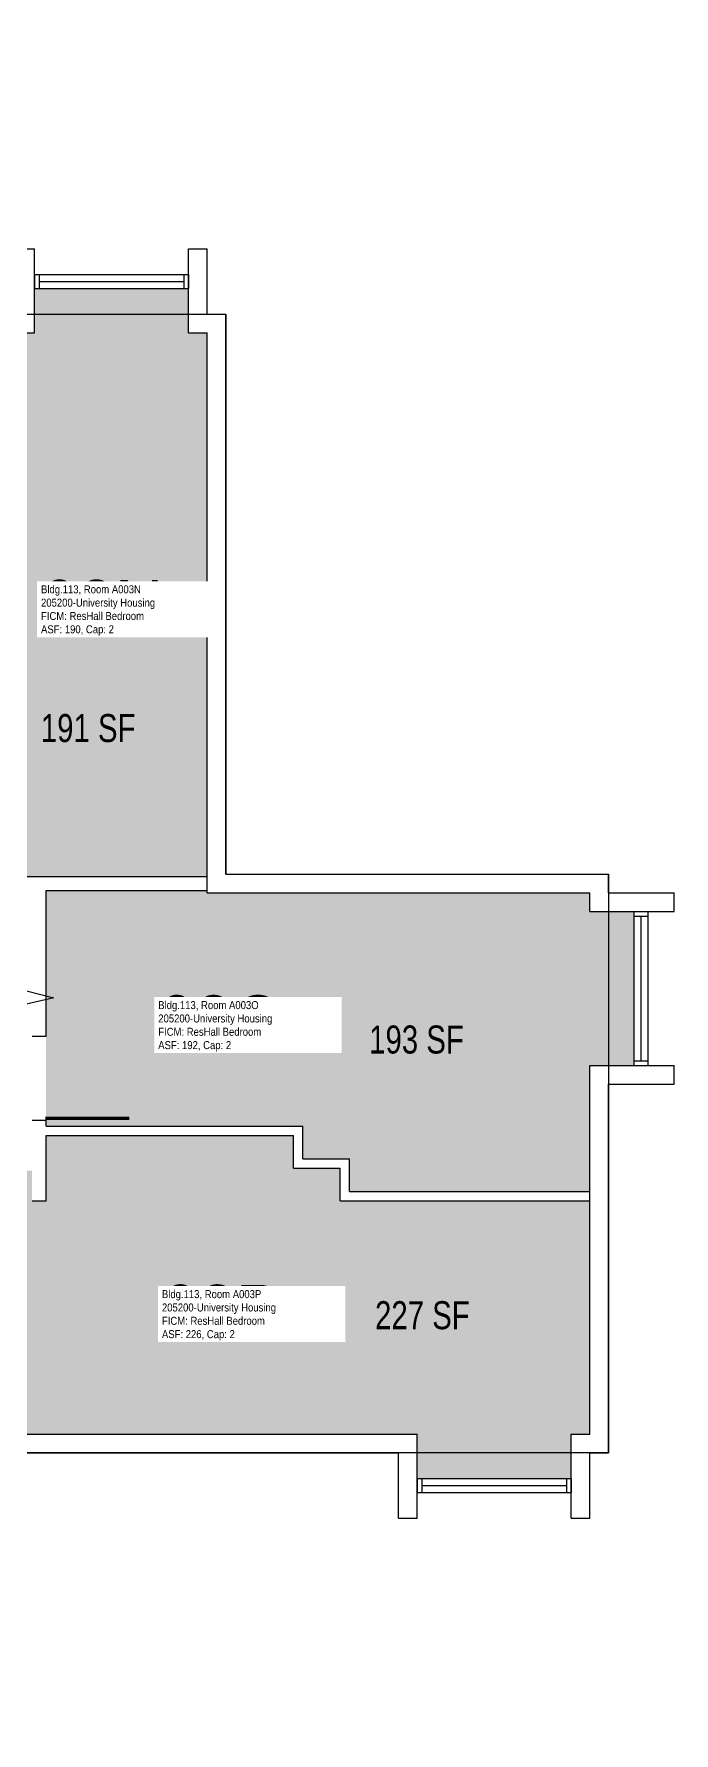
# Model space of a CAD drawing. Header units: inches. Extents: x -196 to 3268, y -1228 to 4808.
# Drawn here: x 982 to 1256, y 2856 to 3584 of the extents above; entities that cross this region are included whole.
import ezdxf
from ezdxf.enums import TextEntityAlignment as Align

# ---------------------------------------------------------------- set-up
doc = ezdxf.new("R2010")
doc.units = ezdxf.units.IN
doc.header["$LTSCALE"] = 100
doc.header["$MEASUREMENT"] = 0
doc.layers.get('0').update_dxf_attribs({"linetype": 'CONTINUOUS'})
for name, color, linetype in [('A-DOOR', 2, 'CONTINUOUS'), ('A-GLAZ', 1, 'CONTINUOUS'), ('A-IDEN-ICON', 4, 'CONTINUOUS'), ('A-IDEN-RNUM', 7, 'CONTINUOUS'), ('A-IDEN-SNUM', 4, 'CONTINUOUS'), ('A-IDEN-VNUM', 4, 'CONTINUOUS'), ('A-SITE', 3, 'CONTINUOUS'), ('A-WALL', 5, 'CONTINUOUS'), ('AREA-TEXT', 3, 'CONTINUOUS'), ('Rooms-Category-Color', 7, 'CONTINUOUS'), ('Rooms-College-Color', 7, 'CONTINUOUS'), ('Rooms-Department-Color', 7, 'CONTINUOUS'), ('Rooms-Division-Color', 7, 'CONTINUOUS'), ('Rooms-Information', 7, 'CONTINUOUS')]:
    doc.layers.add(name, color=color, linetype=linetype)
doc.styles.add('CP_AREA', font='arial.ttf', dxfattribs={"height": 15})
doc.styles.add('CP_ROOMSNUMBER', font='arial.ttf', dxfattribs={"height": 1})
doc.styles.add('CP_ROOMVNUMBER', font='arial.ttf', dxfattribs={"width": 0.85, "height": 0.075})

# ---------------------------------------------------------------- blocks, each defined once
blk = doc.blocks.new('CPCUST')
for p, q in [((0.0171, -0.0639), (0.02, -0.0466)), ((0.0262, -0.0408), (0.0446, -0.0406)), ((0.0297, -0.0341), (0.0376, -0.0302)), ((0.0376, -0.0302), (0.0533, -0.0324)), ((0.0446, -0.0406), (0.0543, -0.0505)), ((0.0533, -0.0324), (0.0745, -0.0479)), ((0.0745, -0.0479), (0.1117, -0.0625)), ((0.0358, -0.0705), (0.0171, -0.0639)), ((0.1117, -0.0625), (0.0358, -0.0705))]:
    blk.add_line(p, q)
at = {"const_width": 0.015}
blk.add_lwpolyline([(-0.03, 0.05), (0.01, -0.0193)], dxfattribs=at)
at = {"const_width": 0.0075}
blk.add_lwpolyline([(-0.0332, 0.0481, 1), (-0.0268, 0.0519, 1)], format="xyb", close=True, dxfattribs=at)
blk.add_circle((0.0158, -0.0313), 0.0141)

msp = doc.modelspace()

# ---------------------------------------------------------------- hatches: boundary and pattern name
at = {"layer": 'Rooms-Category-Color', "true_color": 0x728ef3}
for points in [[(982, 3456), (982, 3475), (1048, 3475), (1048, 3456), (1056, 3456), (1056, 3223), (946, 3223), (946, 3226), (943, 3226), (943, 3296.26), (943, 3332.26), (943, 3334), (944, 3334), (946, 3334), (946, 3346), (969, 3346), (969, 3348), (943, 3348), (943, 3456)], [(1220, 3216), (1176, 3216), (1056, 3216), (1056, 3217), (987, 3217), (987, 3154.64), (987, 3118.64), (987, 3116), (1097, 3116), (1097, 3102), (1117, 3102), (1117, 3088), (1220, 3088), (1220, 3142), (1239, 3142), (1239, 3208), (1220, 3208)], [(944, 2984), (943, 2984), (1146, 2984), (1146, 2965), (1212, 2965), (1212, 2984), (1220, 2984), (1220, 3084), (1113, 3084), (1113, 3098), (1093, 3098), (1093, 3112), (987, 3112), (987, 3084), (981, 3084), (981, 3097), (946, 3097), (946, 3094), (943, 3094), (943, 2984)]]:
    msp.add_hatch(color=171, dxfattribs=at).paths.add_polyline_path(points)
at = {"layer": 'Rooms-College-Color', "true_color": 0xadadad}
for points in [[(982, 3456), (982, 3475), (1048, 3475), (1048, 3456), (1056, 3456), (1056, 3223), (946, 3223), (946, 3226), (943, 3226), (943, 3296.26), (943, 3332.26), (943, 3334), (944, 3334), (946, 3334), (946, 3346), (969, 3346), (969, 3348), (943, 3348), (943, 3456)], [(1220, 3216), (1176, 3216), (1056, 3216), (1056, 3217), (987, 3217), (987, 3154.64), (987, 3118.64), (987, 3116), (1097, 3116), (1097, 3102), (1117, 3102), (1117, 3088), (1220, 3088), (1220, 3142), (1239, 3142), (1239, 3208), (1220, 3208)], [(944, 2984), (943, 2984), (1146, 2984), (1146, 2965), (1212, 2965), (1212, 2984), (1220, 2984), (1220, 3084), (1113, 3084), (1113, 3098), (1093, 3098), (1093, 3112), (987, 3112), (987, 3084), (981, 3084), (981, 3097), (946, 3097), (946, 3094), (943, 3094), (943, 2984)]]:
    msp.add_hatch(color=253, dxfattribs=at).paths.add_polyline_path(points)
at = {"layer": 'Rooms-Department-Color', "true_color": 0x604aed}
for points in [[(982, 3456), (982, 3475), (1048, 3475), (1048, 3456), (1056, 3456), (1056, 3223), (946, 3223), (946, 3226), (943, 3226), (943, 3296.26), (943, 3332.26), (943, 3334), (944, 3334), (946, 3334), (946, 3346), (969, 3346), (969, 3348), (943, 3348), (943, 3456)], [(1220, 3216), (1176, 3216), (1056, 3216), (1056, 3217), (987, 3217), (987, 3154.64), (987, 3118.64), (987, 3116), (1097, 3116), (1097, 3102), (1117, 3102), (1117, 3088), (1220, 3088), (1220, 3142), (1239, 3142), (1239, 3208), (1220, 3208)], [(944, 2984), (943, 2984), (1146, 2984), (1146, 2965), (1212, 2965), (1212, 2984), (1220, 2984), (1220, 3084), (1113, 3084), (1113, 3098), (1093, 3098), (1093, 3112), (987, 3112), (987, 3084), (981, 3084), (981, 3097), (946, 3097), (946, 3094), (943, 3094), (943, 2984)]]:
    msp.add_hatch(color=173, dxfattribs=at).paths.add_polyline_path(points)
at = {"layer": 'Rooms-Division-Color', "true_color": 0x604aed}
for points in [[(982, 3456), (982, 3475), (1048, 3475), (1048, 3456), (1056, 3456), (1056, 3223), (946, 3223), (946, 3226), (943, 3226), (943, 3296.26), (943, 3332.26), (943, 3334), (944, 3334), (946, 3334), (946, 3346), (969, 3346), (969, 3348), (943, 3348), (943, 3456)], [(1220, 3216), (1176, 3216), (1056, 3216), (1056, 3217), (987, 3217), (987, 3154.64), (987, 3118.64), (987, 3116), (1097, 3116), (1097, 3102), (1117, 3102), (1117, 3088), (1220, 3088), (1220, 3142), (1239, 3142), (1239, 3208), (1220, 3208)], [(944, 2984), (943, 2984), (1146, 2984), (1146, 2965), (1212, 2965), (1212, 2984), (1220, 2984), (1220, 3084), (1113, 3084), (1113, 3098), (1093, 3098), (1093, 3112), (987, 3112), (987, 3084), (981, 3084), (981, 3097), (946, 3097), (946, 3094), (943, 3094), (943, 2984)]]:
    msp.add_hatch(color=173, dxfattribs=at).paths.add_polyline_path(points)

# ---------------------------------------------------------------- linework, layer by layer
at = {"layer": 'A-DOOR'}
msp.add_lwpolyline([(986.66, 3119.39, 1.5, 1.5, 0), (1022.66, 3119.39, 0, 0, 0), (1022.66, 3120.14, 0, 0, 0.414214), (985.16, 3154.64, 0, 0, 0.414214)], format="xyseb", dxfattribs=at)
at = {"layer": 'A-GLAZ'}
for p, q in [((984, 3481), (1046, 3481)), ((984, 3478), (1046, 3478)), ((984, 3475), (1046, 3475)), ((1239, 3144), (1239, 3206)), ((1242, 3144), (1242, 3206)), ((1245, 3144), (1245, 3206)), ((1148, 2965), (1210, 2965)), ((1148, 2962), (1210, 2962)), ((1148, 2959), (1210, 2959))]:
    msp.add_line(p, q, dxfattribs=at)
at = {"layer": 'A-SITE'}
msp.add_lwpolyline([(944, 3584), (944, 3464), (1064, 3464), (1064, 3224), (1228, 3224), (1228, 2976), (944, 2976), (944, 2856), (696, 2856), (696, 2896), (604, 2896), (604, 2856), (116, 2856), (116, 2976), (-4, 2976), (-4, 3216), (-168, 3216), (-168, 3464), (116, 3464), (116, 3584), (364, 3584), (364, 3544), (456, 3544), (456, 3584)], close=True, dxfattribs=at)
at = {"layer": 'A-WALL'}
for p, q in [((974, 3492), (982, 3492)), ((982, 3456), (982, 3492)), ((1048, 3456), (1048, 3492)), ((1048, 3492), (1056, 3492)), ((1056, 3464), (1056, 3492)), ((982, 3481), (982, 3475)), ((982, 3481), (984, 3481)), ((984, 3481), (984, 3475)), ((1046, 3481), (1046, 3475)), ((1046, 3481), (1048, 3481)), ((1048, 3481), (1048, 3475)), ((982, 3475), (984, 3475)), ((1046, 3475), (1048, 3475)), ((1056, 3464), (1064, 3464)), ((1064, 3224), (1064, 3464)), ((936, 3456), (982, 3456)), ((1048, 3456), (1056, 3456)), ((1056, 3216), (1056, 3456)), ((946, 3223), (1056, 3223)), ((1064, 3224), (1228, 3224)), ((1228, 3216), (1228, 3224)), ((987, 3154.64), (987, 3217)), ((987, 3217), (1056, 3217)), ((1056, 3216), (1220, 3216)), ((1220, 3208), (1220, 3216)), ((1228, 3216), (1256, 3216)), ((1256, 3208), (1256, 3216)), ((1220, 3208), (1256, 3208)), ((1239, 3206), (1239, 3208)), ((1239, 3208), (1245, 3208)), ((1239, 3206), (1245, 3206)), ((1245, 3206), (1245, 3208)), ((981, 3154.64), (987, 3154.64)), ((1220, 2984), (1220, 3142)), ((1220, 3142), (1256, 3142)), ((1239, 3144), (1245, 3144)), ((1239, 3142), (1239, 3144)), ((1239, 3142), (1245, 3142)), ((1245, 3142), (1245, 3144)), ((1256, 3134), (1256, 3142)), ((1228, 2976), (1228, 3134)), ((1228, 3134), (1256, 3134)), ((981, 3118.64), (987, 3118.64)), ((987, 3116), (987, 3118.64)), ((987, 3116), (1097, 3116)), ((1097, 3102), (1097, 3116)), ((987, 3112), (1093, 3112)), ((987, 3084), (987, 3112)), ((1093, 3098), (1093, 3112)), ((1097, 3102), (1117, 3102)), ((1117, 3088), (1117, 3102)), ((1093, 3098), (1113, 3098)), ((1113, 3084), (1113, 3098)), ((1117, 3088), (1220, 3088)), ((981, 3084), (987, 3084)), ((1113, 3084), (1220, 3084)), ((936, 2984), (1146, 2984)), ((1146, 2948), (1146, 2984)), ((1212, 2948), (1212, 2984)), ((1212, 2984), (1220, 2984)), ((944, 2976), (1138, 2976)), ((1138, 2948), (1138, 2976)), ((1220, 2948), (1220, 2976)), ((1220, 2976), (1228, 2976)), ((1146, 2965), (1148, 2965)), ((1146, 2965), (1146, 2959)), ((1148, 2965), (1148, 2959)), ((1210, 2965), (1212, 2965)), ((1210, 2965), (1210, 2959)), ((1212, 2965), (1212, 2959)), ((1146, 2959), (1148, 2959)), ((1210, 2959), (1212, 2959)), ((1138, 2948), (1146, 2948)), ((1212, 2948), (1220, 2948))]:
    msp.add_line(p, q, dxfattribs=at)

# ---------------------------------------------------------------- block references
at = {"layer": 'A-IDEN-ICON', "xscale": 299.9999999951928, "yscale": 299.9999999951928, "zscale": 299.9999999951928, "rotation": 7.12501634903417}
msp.add_blockref('CPCUST', (954.73, 3185.49), dxfattribs=at)

# ---------------------------------------------------------------- texts
at = {"layer": 'A-IDEN-RNUM', "style": 'CP_ROOMSNUMBER', "width": 0.85}
for s, p in [('0003-N0', (1011, 3338)), ('0003-O0', (1062, 3160)), ('0003-P0', (1062, 3036))]:
    msp.add_text(s, height=1, dxfattribs=at).set_placement(p, align=Align.MIDDLE)
at = {"layer": 'A-IDEN-SNUM', "style": 'CP_ROOMSNUMBER', "width": 0.85}
for s, p in [('1130A003N0', (1011, 3338)), ('1130A003O0', (1062, 3160)), ('1130A003P0', (1062, 3036))]:
    msp.add_text(s, height=1, dxfattribs=at).set_placement(p, align=Align.MIDDLE)
at = {"layer": 'A-IDEN-VNUM', "style": 'CP_ROOMVNUMBER', "width": 0.85}
for s, p in [('03N', (1011, 3338)), ('03O', (1062, 3160)), ('03P', (1062, 3036))]:
    msp.add_text(s, height=24, dxfattribs=at).set_placement(p, align=Align.MIDDLE)
at = {"layer": 'AREA-TEXT', "style": 'CP_AREA', "width": 0.75}
for s, p in [('191 SF', (1005.05, 3286.6)), ('193 SF', (1145.69, 3153.15)), ('227 SF', (1148.21, 3035.03))]:
    msp.add_text(s, height=12, dxfattribs=at).set_placement(p, align=Align.MIDDLE_CENTER)

# ---------------------------------------------------------------- next in the draw order: texts
at = {"layer": 'Rooms-Information', "char_height": 3.4286, "width": 76.8, "attachment_point": 7, "style": 'CP_ROOMVNUMBER', "bg_fill": 3, "box_fill_scale": 1.5, "bg_fill_color": 256, "bg_fill_true_color": 13158600, "bg_fill_transparency": 0}
for s, insert in [('Bldg.113, Room A003N^M^J205200-University Housing^M^JFICM: ResHall Bedroom^M^JASF: 190, Cap: 2', (984.86, 3326.16)), ('Bldg.113, Room A003O^M^J205200-University Housing^M^JFICM: ResHall Bedroom^M^JASF: 192, Cap: 2', (1035.07, 3148)), ('Bldg.113, Room A003P^M^J205200-University Housing^M^JFICM: ResHall Bedroom^M^JASF: 226, Cap: 2', (1036.65, 3024.16))]:
    msp.add_mtext(s, dxfattribs=dict(at, insert=insert))

doc.saveas('drawing.dxf')
